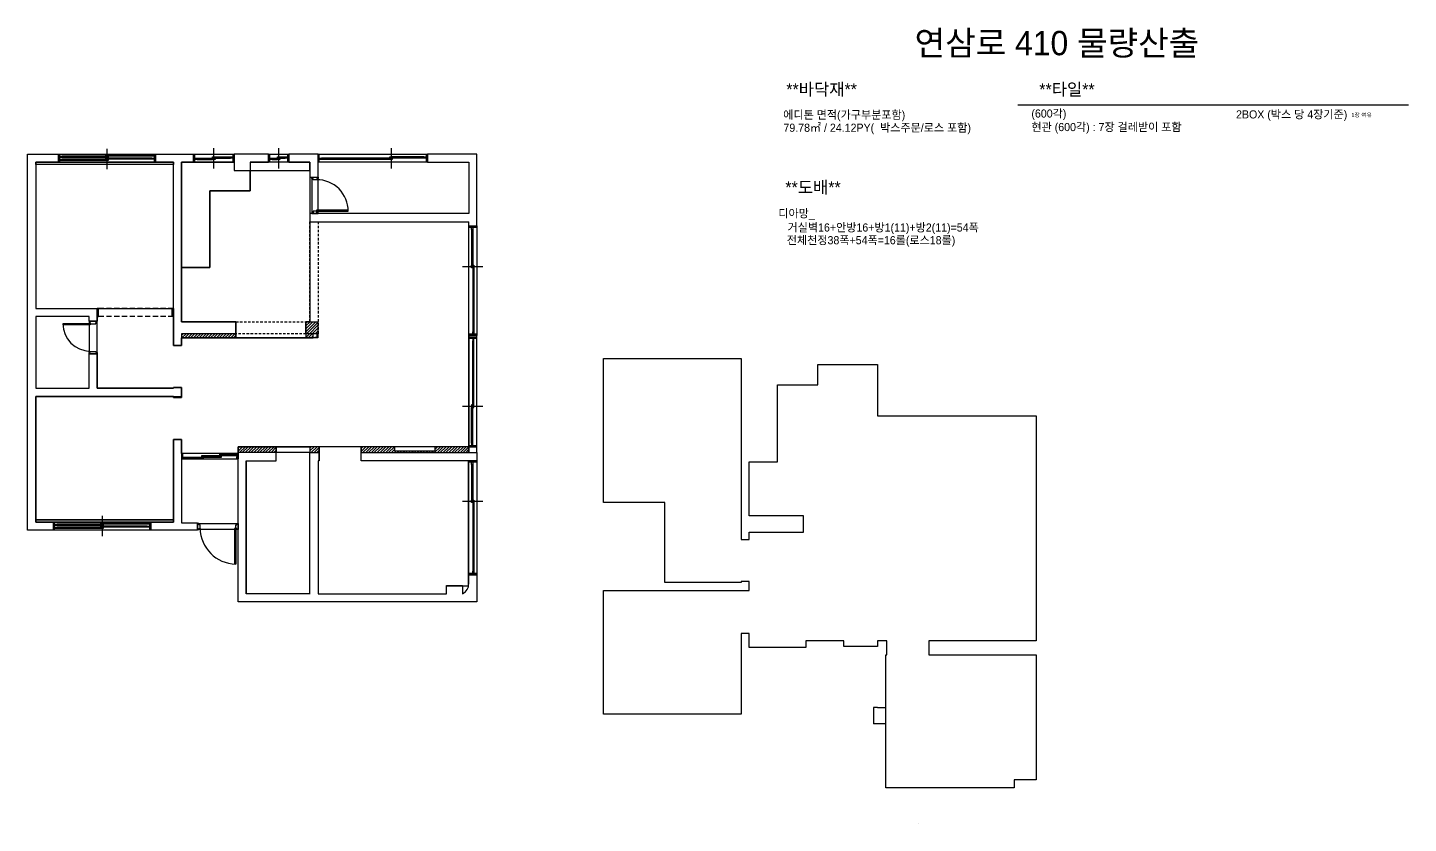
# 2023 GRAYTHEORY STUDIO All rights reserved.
# Model space of a CAD drawing. Header units: millimetres. Extents: x 194631 to 262977, y 38570 to 93030.
# Drawn here: x 198489 to 232526, y 38570 to 58182 of the extents above; entities that cross this region are included whole.
import ezdxf
from ezdxf.enums import TextEntityAlignment as Align

# ---------------------------------------------------------------- set-up
doc = ezdxf.new("R2010")
doc.units = ezdxf.units.MM
doc.header["$LTSCALE"] = 20
doc.linetypes.add('HID', pattern=[2.5, 1.5, -1])
doc.linetypes.add('HIDDEN', pattern=[9.525, 6.35, -3.175])
for name, color, linetype in [('03-TEXT', 3, 'Continuous'), ('03-WAL NEW', 3, 'Continuous'), ('06-LIGHT', 4, 'Continuous'), ('3.기호.계단선', 30, 'Continuous'), ('C-WALL1', 2, 'Continuous'), ('도면층2', 2, 'Continuous'), ('도면층4', 4, 'Continuous'), ('도면층5', 5, 'Continuous'), ('도면층8', 8, 'Continuous'), ('면적', 6, 'Continuous')]:
    doc.layers.add(name, color=color, linetype=linetype)
doc.styles.add('코레일둥고', font='Korail_Round_Gothic_Medium.ttf')
pattern_1 = [(45, (-747.32, -16813.737), (-35.355339, 35.355339), [])]

# ---------------------------------------------------------------- blocks, each defined once
blk = doc.blocks.new('FLLLOR')
at = {"color": 8, "linetype": 'HID', "ltscale": 2}
for points in [[(204372, 86507), (206195, 86507), (206195, 88971)], [(206395, 88971), (206395, 86206), (204372, 86207)]]:
    blk.add_lwpolyline(points, dxfattribs=at)
at = {"layer": 'C-WALL1'}
for p, q in [((210309, 90636), (209095, 90636)), ((209095, 90636), (209095, 90436)), ((210309, 88866), (210309, 90636)), ((209095, 90436), (210109, 90436)), ((210109, 90436), (210109, 89171)), ((210109, 89171), (206195, 89171)), ((206195, 89171), (206195, 88971)), ((206195, 88971), (206395, 88971)), ((206395, 89171), (206245, 89171)), ((206395, 88971), (210109, 88971)), ((210109, 88866), (210109, 88971)), ((210109, 88866), (210309, 88866)), ((203032, 86507), (204372, 86507)), ((204372, 86507), (204372, 86207)), ((202832, 84636), (203032, 84636)), ((202832, 83601), (203032, 83601)), ((206397, 83081), (206397, 79801))]:
    blk.add_line(p, q, dxfattribs=at)
for points in [[(199872, 81366), (199872, 81566), (199872, 81366), (199237, 81366), (199237, 90636), (199997, 90636), (199997, 90436), (199437, 90436)], [(204372, 86207), (203032, 86206), (203032, 85921), (202832, 85921), (202832, 90436), (202387, 90436), (202387, 90636), (203327, 90636), (203327, 90436), (203032, 90436), (203032, 86506)], [(199437, 90436), (199437, 86836), (200952, 86836), (200952, 86636), (200952, 86516), (200752, 86516), (200752, 86636), (199437, 86636), (199437, 84866), (200752, 84866)], [(200752, 84866), (200752, 85716), (200952, 85716), (200952, 84866), (202832, 84866), (202832, 84886), (203032, 84886), (203032, 84636)], [(202832, 84636), (202832, 84666), (199437, 84666), (199437, 81566), (199872, 81566)], [(203032, 83601), (203032, 81551), (203427, 81551), (203427, 81366), (202272, 81366), (202272, 81566), (202832, 81566), (202832, 83601)], [(206198, 79801), (204627, 79801), (204627, 83081), (205367, 83081), (205367, 83281), (204427, 83281)], [(206197, 79801), (206197, 83281), (206427, 83281), (206427, 83081), (206398, 83081)]]:
    blk.add_lwpolyline(points, dxfattribs=at)
for points in [[(204327, 90636), (204327, 90236), (204727, 90236), (204727, 90436), (205177, 90436), (205177, 90636)], [(206395, 90066), (206395, 90636), (205677, 90636), (205677, 90436), (206195, 90436), (206195, 90066)], [(207457, 83281), (210309, 83281), (210309, 83081), (207457, 83081)]]:
    blk.add_lwpolyline(points, close=True, dxfattribs=at)
blk.add_lwpolyline([(206398, 79801), (209559, 79801), (209559, 80001), (209959, 80001), (209959, 79801), (209959, 79801, 0.301385), (210109, 80051), (210109, 80269), (210309, 80269), (210309, 79601), (204427, 79601), (204427, 83281)], format="xyb", dxfattribs=at)
at = {"layer": '도면층2'}
blk.add_line((206395, 90436), (206395, 90636), dxfattribs=at)
at = {"layer": '도면층4'}
for p, q in [((199997, 90636), (202387, 90636)), ((199997, 90436), (199997, 90636)), ((200027, 90436), (200027, 90636)), ((200087, 90570), (201162, 90570)), ((201192, 90770), (201192, 90270)), ((201222, 90600), (202297, 90600)), ((202357, 90636), (202357, 90436)), ((202387, 90636), (202387, 90436)), ((203327, 90436), (203327, 90636)), ((203327, 90636), (204327, 90636)), ((203357, 90436), (203357, 90636)), ((203827, 90286), (203827, 90786)), ((204237, 90551), (203857, 90551)), ((204297, 90636), (204297, 90436)), ((204327, 90636), (204327, 90436)), ((205177, 90436), (205177, 90636)), ((205177, 90636), (205677, 90636)), ((205207, 90436), (205207, 90636)), ((205427, 90286), (205427, 90786)), ((205587, 90551), (205457, 90551)), ((205647, 90636), (205647, 90436)), ((205677, 90636), (205677, 90436)), ((206395, 90636), (209095, 90636)), ((206395, 90436), (206395, 90636)), ((206425, 90436), (206425, 90636)), ((208195, 90786), (208195, 90286)), ((208225, 90551), (209005, 90551)), ((209065, 90636), (209065, 90436)), ((209095, 90636), (209095, 90436)), ((202387, 90436), (199997, 90436)), ((200087, 90496), (201162, 90496)), ((201222, 90526), (202297, 90526)), ((204327, 90436), (203327, 90436)), ((203797, 90521), (203417, 90521)), ((205677, 90436), (205177, 90436)), ((205397, 90521), (205267, 90521)), ((209095, 90436), (206395, 90436)), ((206485, 90521), (208165, 90521)), ((206245, 90066), (206245, 89171)), ((206395, 89171), (206395, 90066)), ((206365, 89261), (207139, 89261)), ((206365, 89231), (206365, 89261)), ((206365, 89231), (207140, 89231)), ((207139, 89231), (207139, 89261)), ((206245, 89171), (206395, 89171)), ((206395, 89171), (206245, 89171)), ((210110, 86166), (210109, 88866)), ((210109, 88866), (210309, 88866)), ((210109, 88836), (210309, 88836)), ((210309, 88866), (210310, 86166)), ((210194, 87896), (210194, 88776)), ((209959, 87866), (210459, 87866)), ((210225, 86256), (210224, 87836)), ((200782, 86456), (200101, 86456)), ((200102, 86456), (200102, 86426)), ((200952, 86516), (200752, 86516)), ((200752, 86516), (200752, 85716)), ((200752, 86516), (200952, 86516)), ((200782, 86456), (200782, 86426)), ((200952, 85716), (200952, 86516)), ((200782, 86426), (200102, 86426)), ((210110, 86126), (210109, 83426)), ((210310, 86196), (210110, 86196)), ((210310, 86166), (210110, 86166)), ((210310, 86126), (210110, 86126)), ((210309, 83426), (210310, 86126)), ((210310, 86096), (210110, 86096)), ((210225, 86036), (210224, 84456)), ((200752, 85716), (200952, 85716)), ((209959, 84426), (210459, 84426)), ((210194, 84396), (210194, 83516)), ((210109, 83456), (210309, 83456)), ((210109, 83426), (210309, 83426)), ((206427, 83081), (206427, 83281)), ((210109, 80269), (210109, 83081)), ((210109, 83081), (210309, 83081)), ((210109, 83051), (210309, 83051)), ((210309, 83081), (210309, 80269)), ((210194, 82111), (210194, 82991)), ((209959, 82081), (210459, 82081)), ((210224, 80359), (210224, 82051)), ((201072, 81721), (201072, 81221)), ((199872, 81566), (202272, 81566)), ((199872, 81366), (199872, 81566)), ((202272, 81366), (199872, 81366)), ((199902, 81366), (199902, 81566)), ((199962, 81500), (201042, 81500)), ((199962, 81426), (201042, 81426)), ((201102, 81530), (202182, 81530)), ((201102, 81456), (202182, 81456)), ((202242, 81566), (202242, 81366)), ((202272, 81566), (202272, 81366)), ((203427, 81533), (204427, 81533)), ((203427, 81383), (203427, 81533)), ((204427, 81383), (203427, 81383)), ((204337, 81413), (204337, 80534)), ((204367, 81413), (204337, 81413)), ((204367, 81413), (204367, 80533)), ((204367, 80533), (204337, 80533)), ((210309, 80299), (210109, 80299)), ((210309, 80269), (210109, 80269))]:
    blk.add_line(p, q, dxfattribs=at)
at = {"layer": '도면층4', "linetype": 'HIDDEN'}
for p, q in [((202832, 86836), (200952, 86836)), ((202832, 86636), (200952, 86636))]:
    blk.add_line(p, q, dxfattribs=at)
at = {"layer": '도면층4'}
for points in [[(200027, 90555), (200027, 90585), (200087, 90585), (200087, 90555)], [(201162, 90585), (201162, 90615), (201222, 90615), (201222, 90585)], [(201162, 90555), (201162, 90585), (201222, 90585), (201222, 90555)], [(201162, 90511), (201162, 90541), (201222, 90541), (201222, 90511)], [(202297, 90585), (202297, 90615), (202357, 90615), (202357, 90585)], [(202297, 90511), (202297, 90541), (202357, 90541), (202357, 90511)], [(203857, 90566), (203857, 90536), (203797, 90536), (203797, 90566)], [(204297, 90566), (204297, 90536), (204237, 90536), (204237, 90566)], [(205457, 90566), (205457, 90536), (205397, 90536), (205397, 90566)], [(205647, 90566), (205647, 90536), (205587, 90536), (205587, 90566)], [(208165, 90536), (208165, 90566), (208225, 90566), (208225, 90536)], [(209005, 90536), (209005, 90566), (209065, 90566), (209065, 90536)], [(200027, 90481), (200027, 90511), (200087, 90511), (200087, 90481)], [(201162, 90481), (201162, 90511), (201222, 90511), (201222, 90481)], [(203417, 90536), (203417, 90506), (203357, 90506), (203357, 90536)], [(203857, 90536), (203857, 90506), (203797, 90506), (203797, 90536)], [(205267, 90536), (205267, 90506), (205207, 90506), (205207, 90536)], [(205457, 90536), (205457, 90506), (205397, 90506), (205397, 90536)], [(206425, 90506), (206425, 90536), (206485, 90536), (206485, 90506)], [(208165, 90506), (208165, 90536), (208225, 90536), (208225, 90506)], [(210209, 88776), (210179, 88776), (210179, 88836), (210209, 88836)], [(210209, 87836), (210179, 87836), (210179, 87896), (210209, 87896)], [(210239, 87836), (210209, 87836), (210209, 87896), (210239, 87896)], [(200952, 86636), (200982, 86636), (200982, 86836), (200952, 86836)], [(202832, 86636), (202802, 86636), (202802, 86836), (202832, 86836)], [(210110, 86126), (210310, 86126), (210310, 86166), (210110, 86166)], [(210240, 86196), (210210, 86196), (210210, 86256), (210240, 86256)], [(210240, 86096), (210210, 86096), (210210, 86036), (210240, 86036)], [(210209, 84456), (210179, 84456), (210179, 84396), (210209, 84396)], [(210239, 84456), (210209, 84456), (210209, 84396), (210239, 84396)], [(210209, 83516), (210179, 83516), (210179, 83456), (210209, 83456)], [(210209, 82991), (210179, 82991), (210179, 83051), (210209, 83051)], [(210209, 82051), (210179, 82051), (210179, 82111), (210209, 82111)], [(210239, 82051), (210209, 82051), (210209, 82111), (210239, 82111)], [(199902, 81485), (199902, 81515), (199962, 81515), (199962, 81485)], [(199902, 81411), (199902, 81441), (199962, 81441), (199962, 81411)], [(201042, 81515), (201042, 81545), (201102, 81545), (201102, 81515)], [(201042, 81485), (201042, 81515), (201102, 81515), (201102, 81485)], [(201042, 81441), (201042, 81471), (201102, 81471), (201102, 81441)], [(201042, 81411), (201042, 81441), (201102, 81441), (201102, 81411)], [(202182, 81515), (202182, 81545), (202242, 81545), (202242, 81515)], [(202182, 81441), (202182, 81471), (202242, 81471), (202242, 81441)], [(210239, 80299), (210209, 80299), (210209, 80359), (210239, 80359)]]:
    blk.add_lwpolyline(points, close=True, dxfattribs=at)
for points in [[(206395, 90066), (206395, 90036), (206365, 90036), (206365, 90006), (206275, 90006), (206275, 90036), (206245, 90036), (206245, 90066), (206395, 90066)], [(206395, 89171), (206395, 89201), (206365, 89201), (206365, 89231), (206275, 89231), (206275, 89201), (206245, 89201), (206245, 89171), (206395, 89171)], [(200752, 86516), (200752, 86486), (200782, 86486), (200782, 86456), (200922, 86456), (200922, 86486), (200952, 86486), (200952, 86516), (200752, 86516)], [(200752, 85716), (200752, 85746), (200782, 85746), (200782, 85776), (200922, 85776), (200922, 85746), (200952, 85746), (200952, 85716), (200752, 85716)], [(210309, 83281), (210309, 83426), (210109, 83426), (210109, 83281), (210309, 83281)], [(203427, 81383), (203457, 81383), (203457, 81413), (203487, 81413), (203487, 81503), (203457, 81503), (203457, 81533), (203427, 81533), (203427, 81383)], [(204427, 81383), (204397, 81383), (204397, 81413), (204367, 81413), (204367, 81503), (204397, 81503), (204397, 81533), (204427, 81533), (204427, 81383)]]:
    blk.add_lwpolyline(points, dxfattribs=at)
at = {"layer": '도면층5'}
for p, q in [((201162, 90585), (200087, 90585)), ((201162, 90555), (200087, 90555)), ((202297, 90615), (201222, 90615)), ((202297, 90585), (201222, 90585)), ((202297, 90541), (201222, 90541)), ((203857, 90566), (204237, 90566)), ((205457, 90566), (205587, 90566)), ((209005, 90566), (208225, 90566)), ((201162, 90511), (200087, 90511)), ((201162, 90481), (200087, 90481)), ((202297, 90511), (201222, 90511)), ((203417, 90536), (203797, 90536)), ((203417, 90506), (203797, 90506)), ((203857, 90536), (204237, 90536)), ((205267, 90536), (205397, 90536)), ((205267, 90506), (205397, 90506)), ((205457, 90536), (205587, 90536)), ((208165, 90536), (206485, 90536)), ((208165, 90506), (206485, 90506)), ((209005, 90536), (208225, 90536)), ((210179, 88776), (210179, 87896)), ((210209, 88776), (210209, 87896)), ((210209, 87836), (210210, 86256)), ((210239, 87836), (210240, 86256)), ((210209, 84456), (210210, 86036)), ((210239, 84456), (210240, 86036)), ((210179, 83516), (210179, 84396)), ((210209, 83516), (210209, 84396)), ((210179, 82991), (210179, 82111)), ((210209, 82991), (210209, 82111)), ((210209, 82051), (210209, 80359)), ((210239, 82051), (210239, 80359)), ((201042, 81515), (199962, 81515)), ((201042, 81485), (199962, 81485)), ((201042, 81441), (199962, 81441)), ((201042, 81411), (199962, 81411)), ((202182, 81545), (201102, 81545)), ((202182, 81515), (201102, 81515)), ((202182, 81471), (201102, 81471)), ((202182, 81441), (201102, 81441))]:
    blk.add_line(p, q, dxfattribs=at)
for centre, radius, start, end in [((206365, 89232), 774, 359.9298, 90.0291), ((200799, 86474), 698, 181.4571, 268.5429), ((204383, 81430), 896, 181.0786, 268.9576)]:
    blk.add_arc(centre, radius, start, end, dxfattribs=at)

msp = doc.modelspace()

# ---------------------------------------------------------------- hatches: boundary and pattern name
at = {"layer": '03-WAL NEW'}
h = msp.add_hatch(dxfattribs=at)
h.set_pattern_fill('_USER', color=256, scale=50, angle=45, pattern_type=0)
h.set_pattern_definition(pattern_1)
h.paths.add_polyline_path([(205347.7, 50934.4), (205647.4, 50934.4), (205647.4, 50633.7), (205347.7, 50633.7)])
h = msp.add_hatch(dxfattribs=at)
h.set_pattern_fill('_USER', color=256, scale=50, angle=45, pattern_type=0)
h.set_pattern_definition(pattern_1)
h.paths.add_polyline_path([(203624.6, 50634.4), (202284.4, 50633.7), (202284.4, 50533.7), (203624.6, 50533.7)])
h = msp.add_hatch(dxfattribs=at)
h.set_pattern_fill('_USER', color=256, scale=50, angle=45, pattern_type=0)
h.set_pattern_definition(pattern_1)
h.paths.add_polyline_path([(205347.7, 50633.7), (205347.7, 50533.7), (205527.4, 50533.7), (205527.4, 50633.7)])
h.paths.add_polyline_path([(205647.4, 50633.7), (205647.4, 50533.7), (205567.4, 50533.7), (205567.4, 50553.7), (205627.4, 50553.7), (205627.4, 50633.7)])
h = msp.add_hatch(dxfattribs=at)
h.set_pattern_fill('_USER', color=256, scale=50, angle=45, pattern_type=0)
h.set_pattern_definition(pattern_1)
h.paths.add_polyline_path([(204619.4, 47853.7), (203679.4, 47853.7), (203679.4, 47753.7), (203679.4, 47708.7), (204619.4, 47708.7)])
h.paths.add_polyline_path([(205679.4, 47853.7), (205449.4, 47853.7), (205449.4, 47708.7), (205679.4, 47708.7)])
h.paths.add_polyline_path([(207535.4, 47853.7), (206709.4, 47853.7), (206709.4, 47708.7), (209361.4, 47708.7), (209361.4, 47853.7), (208535.4, 47853.7), (208535.4, 47753.7), (207535.4, 47753.7)])

# ---------------------------------------------------------------- linework, layer by layer
for p, q in [((202634.4, 47558.7), (203679.4, 47558.7)), ((202634.4, 47558.7), (203679.4, 47558.7)), ((219440.3, 41424.8), (219340.6, 41424.8)), ((219340.6, 41424.8), (219340.6, 41024.1)), ((219440.3, 41424.8), (219640.3, 41423.8)), ((219640.3, 41423.8), (219640.3, 41024.1)), ((219640.3, 41024.1), (219340.6, 41024.1)), ((220449.4, 38570.1), (220449.4, 38570.1)), ((220449.4, 38570.1), (220449.4, 38570.1))]:
    msp.add_line(p, q)
for points in [[(198689.4, 51263.7), (202084.4, 51263.7), (202084.4, 54808.7), (198689.4, 54808.7)], [(216277.3, 46151.5), (216277.3, 47483.5), (216977.3, 47483.5), (216977.3, 49380.8), (217972.3, 49380.8), (217972.3, 49880.8), (219440.3, 49880.8), (219440.3, 48615.8), (223354.3, 48615.8), (223354.3, 43070.8), (220702.3, 43070.8), (220702.3, 42725.8), (223351.8, 42725.8), (223351.8, 39645.8), (222804.3, 39645.8), (222804.3, 39445.8), (219643.3, 39445.8), (219642.3, 42725.8), (219672.3, 42725.8), (219672.3, 43070.8), (219442.3, 43070.8), (219442.3, 42925.8), (218612.3, 42925.8), (218612.3, 43070.8), (217672.3, 43070.8), (217672.3, 42905.8), (216277.3, 42905.8), (216277.3, 43245.8), (216077.3, 43245.8), (216077.3, 41265.8), (212682.3, 41265.8), (212682.3, 44310.8), (216277.3, 44310.8), (216277.3, 44530.8), (216077.3, 44530.8), (216077.3, 44510.8), (214197.3, 44510.8), (214197.3, 46480.8), (212682.3, 46480.8), (212682.3, 50025.8), (216077.3, 50025.8), (216077.3, 46480.8), (216077.3, 45565.8), (216277.3, 45565.8), (216277.3, 45750.8), (217617.4, 45750.8), (217617.4, 46151.5), (216277.3, 46151.5)], [(205679.4, 47853.7), (205679.4, 47508.7), (205649.4, 47508.7), (205650.4, 44228.7), (208811.4, 44228.7), (208811.4, 44428.7), (209358.9, 44428.7), (209358.9, 47508.7), (206709.4, 47508.7), (206709.4, 47853.7)]]:
    msp.add_lwpolyline(points, close=True)
for points in [[(202284.4, 50934.4), (202284.4, 52266.4), (202984.4, 52266.4), (202984.4, 54163.7), (203979.4, 54163.7), (203979.4, 54663.7), (205447.4, 54663.7), (205447.4, 50934.4), (205347.7, 50934.4), (205347.7, 50533.7), (203624.6, 50533.7), (203624.6, 50934.4), (202284.4, 50934.4)], [(205447.4, 53398.7), (209361.4, 53398.7), (209361.4, 47853.7), (204619.4, 47853.7), (205449.4, 47853.7), (205449.4, 47708.7), (204619.4, 47708.7), (204619.4, 47853.7), (203679.4, 47853.7), (203679.4, 47853.7), (203679.4, 47853.7), (203679.4, 47688.7), (202284.4, 47688.7), (202284.4, 48028.7), (202084.4, 48028.7), (202084.4, 46048.7), (198689.4, 46048.7), (198689.4, 49093.7), (202284.4, 49093.7), (202284.4, 49313.7), (202084.4, 49313.7), (202084.4, 49293.7), (200204.4, 49293.7), (200204.4, 51263.7), (202084.4, 51263.7), (202084.4, 50348.7), (202284.4, 50348.7), (202284.4, 50533.7), (205347.7, 50533.7)], [(205447.4, 53398.7), (205447.4, 50934.4), (205647.4, 50933.4), (205647.4, 50533.7), (203624.6, 50533.7)], [(203879.4, 47508.7), (203879.4, 44228.7)]]:
    msp.add_lwpolyline(points)
for p, q in [((205347.7, 50533.7), (202284.4, 50533.7)), ((203624.6, 50634.4), (203624.6, 50533.7))]:
    msp.add_line(p, q, dxfattribs=at)
for points in [[(205347.7, 50933.4), (205647.4, 50933.4), (205647.4, 50633.7), (205347.7, 50633.7)], [(205347.7, 50633.7), (205347.7, 50533.7), (205527.4, 50533.7), (205527.4, 50633.7)], [(205449.4, 47708.7), (205679.4, 47708.7), (205679.4, 47853.7), (205449.4, 47853.7)], [(206709.4, 47708.7), (209361.5, 47708.7), (209361.5, 47853.7), (206709.4, 47853.7)], [(207535.4, 47753.7), (208535.4, 47753.7), (208535.4, 47853.7), (207535.4, 47853.7)]]:
    msp.add_lwpolyline(points, close=True, dxfattribs=at)
for points in [[(205647.4, 50633.7), (205647.4, 50533.7), (205567.4, 50533.7), (205567.4, 50553.7), (205627.4, 50553.7), (205627.4, 50633.7), (205647.4, 50633.7)], [(203679.4, 47753.7), (203679.4, 47753.7), (203679.4, 47853.7), (204619.4, 47853.7), (204619.4, 47708.7), (203679.4, 47708.7), (203679.4, 47753.7)]]:
    msp.add_lwpolyline(points, dxfattribs=at)
at = {"layer": '3.기호.계단선'}
msp.add_line((222899.9, 56279.2), (232525.9, 56279.2), dxfattribs=at)
for points in [[(198689.4, 54863.7), (202084.4, 54863.7), (202084.4, 54808.7), (198689.4, 54808.7)], [(198689.4, 46048.7), (202084.4, 46048.7), (202084.4, 45993.7), (198689.4, 45993.7)]]:
    msp.add_lwpolyline(points, close=True, dxfattribs=at)
at = {"layer": '도면층8'}
for p, q in [((203679.4, 47688.7), (202284.4, 47688.7)), ((203268.4, 47669.7), (203613.4, 47669.7)), ((202304.8, 47558.7), (203644.3, 47558.7)), ((202319.5, 47606.8), (202319.5, 47604.3)), ((202354, 47599.6), (202784, 47599.6)), ((202354, 47564.5), (202784, 47564.5)), ((202784, 47599.6), (203254.1, 47599.6)), ((202828.4, 47634.7), (203254.1, 47634.7)), ((203268.4, 47634.7), (203613.4, 47634.7))]:
    msp.add_line(p, q, dxfattribs=at)
for points in [[(202284.4, 47683.7), (202284.4, 47558.7), (202304.8, 47558.7), (202304.8, 47604.3), (202319.5, 47604.3), (202319.5, 47688.7), (202284.4, 47688.7), (202284.4, 47683.7)], [(203268.4, 47659), (203271.6, 47657.4), (203272.2, 47656.2), (203272.9, 47654.5)], [(203608.9, 47649.9), (203272.9, 47649.9), (203272.9, 47654.5), (203608.9, 47654.5), (203608.9, 47649.9), (203608.9, 47654.5)], [(203613.4, 47659), (203610.2, 47657.4), (203609.6, 47656.2), (203608.9, 47654.5)], [(203679.4, 47569.3), (203679.4, 47558.7), (203644.3, 47558.7), (203644.3, 47606.8), (203659, 47606.8), (203659, 47688.7), (203679.4, 47688.7), (203679.4, 47569.3)], [(202779.5, 47579.7), (202349.9, 47579.7), (202349.9, 47584.4), (202779.5, 47584.4), (202779.5, 47579.7), (202779.5, 47584.4)], [(202354, 47588.8), (202357.2, 47587.2), (202357.8, 47586.1), (202358.4, 47584.4)], [(202354, 47575.3), (202357.2, 47576.9), (202357.8, 47578.1), (202358.4, 47579.7)], [(202784, 47588.8), (202780.8, 47587.2), (202780.1, 47586.1), (202779.5, 47584.4)], [(202784, 47575.3), (202780.8, 47576.9), (202780.1, 47578.1), (202779.5, 47579.7)], [(202828.4, 47623.9), (202831.6, 47622.3), (202832.2, 47621.1), (202832.9, 47619.5)], [(202828.4, 47610.4), (202831.6, 47612), (202832.2, 47613.1), (202832.9, 47614.8)], [(203219.5, 47614.8), (202832.9, 47614.8), (202832.9, 47619.5), (203219.5, 47619.5), (203219.5, 47614.8), (203219.5, 47619.5)], [(203224, 47623.9), (203220.7, 47622.3), (203220.1, 47621.1), (203219.5, 47619.5)], [(203224, 47610.4), (203220.7, 47612), (203220.1, 47613.1), (203219.5, 47614.8)], [(203268.4, 47645.4), (203271.6, 47647), (203272.2, 47648.2), (203272.9, 47649.9)], [(203613.4, 47645.4), (203610.2, 47647), (203609.6, 47648.2), (203608.9, 47649.9)]]:
    msp.add_lwpolyline(points, dxfattribs=at)
for points in [[(203224, 47669.7), (203268.4, 47669.7), (203268.4, 47658.1), (203261.9, 47656), (203261.9, 47648.4), (203268.4, 47646.4), (203268.4, 47634.7), (203224, 47634.7)], [(203613.4, 47646.4), (203613.4, 47634.7), (203654.3, 47634.7), (203654.3, 47669.7), (203613.4, 47669.7), (203613.4, 47658.1), (203619.9, 47656), (203619.9, 47648.4)], [(202309.5, 47599.6), (202354, 47599.6), (202354, 47587.9), (202347.5, 47585.8), (202347.5, 47578.3), (202354, 47576.2), (202354, 47564.5), (202309.5, 47564.5)], [(202784, 47634.7), (202828.4, 47634.7), (202828.4, 47623), (202821.9, 47620.9), (202821.9, 47613.4), (202828.4, 47611.3), (202828.4, 47599.6), (202784, 47599.6)], [(202784, 47576.2), (202784, 47564.5), (202824.9, 47564.5), (202824.9, 47599.6), (202784, 47599.6), (202784, 47587.9), (202790.4, 47585.8), (202790.4, 47578.3)], [(203224, 47611.3), (203224, 47599.6), (203264.9, 47599.6), (203264.9, 47634.7), (203224, 47634.7), (203224, 47623), (203230.4, 47620.9), (203230.4, 47613.4)]]:
    msp.add_lwpolyline(points, close=True, dxfattribs=at)
at = {"layer": '면적'}
msp.add_lwpolyline([(203979.4, 54663.7), (203979.4, 54163.7), (202984.4, 54163.7), (202984.4, 52266.4), (202284.4, 52266.4), (202284.4, 54863.7), (203579.4, 54863.7), (203579.4, 54663.7), (203979.4, 54663.7)], dxfattribs=at)
msp.add_lwpolyline([(203979.4, 54663.7), (205447.4, 54663.7), (205447.4, 54863.7), (203979.4, 54863.7)], close=True, dxfattribs=at)

# ---------------------------------------------------------------- block references
msp.add_blockref('FLLLOR', (-747.3, -35572.2))

# ---------------------------------------------------------------- texts
at = {"layer": '03-TEXT', "color": 0, "style": '코레일둥고'}
msp.add_text('연삼로 410 물량산출', height=600, dxfattribs=at).set_placement((227370.3, 57501.4), align=Align.RIGHT)
at = {"layer": '03-TEXT', "color": 30, "style": '코레일둥고'}
for s, height, p in [('**바닥재**', 300, (218932.2, 56511.6)), ('**타일**', 300, (224791.6, 56509.1)), ('1장 여유', 100, (231623.2, 55978.8)), ('**도배**', 300, (218532.2, 54095.4))]:
    msp.add_text(s, height=height, dxfattribs=at).set_placement(p, align=Align.RIGHT)
at = {"layer": '03-TEXT', "color": 10, "style": '코레일둥고'}
for s, p in [('에디톤 면적(가구부분포함)', (220122.8, 55933.7)), ('디아망_', (217893.4, 53503))]:
    msp.add_text(s, height=200, dxfattribs=at).set_placement(p, align=Align.RIGHT)
at = {"layer": '03-TEXT', "style": '코레일둥고'}
for s, p in [('2BOX (박스 당 4장기준)', (231019.3, 55943.7)), ('79.78㎡ / 24.12PY(  박스주문/로스 포함)', (221743.2, 55615.1)), ('거실벽16+안방16+방1(11)+방2(11)=54폭', (221935.4, 53156)), ('전체천정38폭+54폭=16롤(로스18롤)', (221357.2, 52843))]:
    msp.add_text(s, height=200, dxfattribs=at).set_placement(p, align=Align.RIGHT)
at = {"layer": '06-LIGHT', "insert": (223233.2, 56165.1), "char_height": 200, "attachment_point": 1, "style": '코레일둥고'}
msp.add_mtext_dynamic_manual_height_columns('{\\C1;(600각)\\P}현관 (600각) : 7장 걸레받이 포함', width=4974.362, gutter_width=2287.2, heights=[0], dxfattribs=at)

doc.saveas('drawing.dxf')
